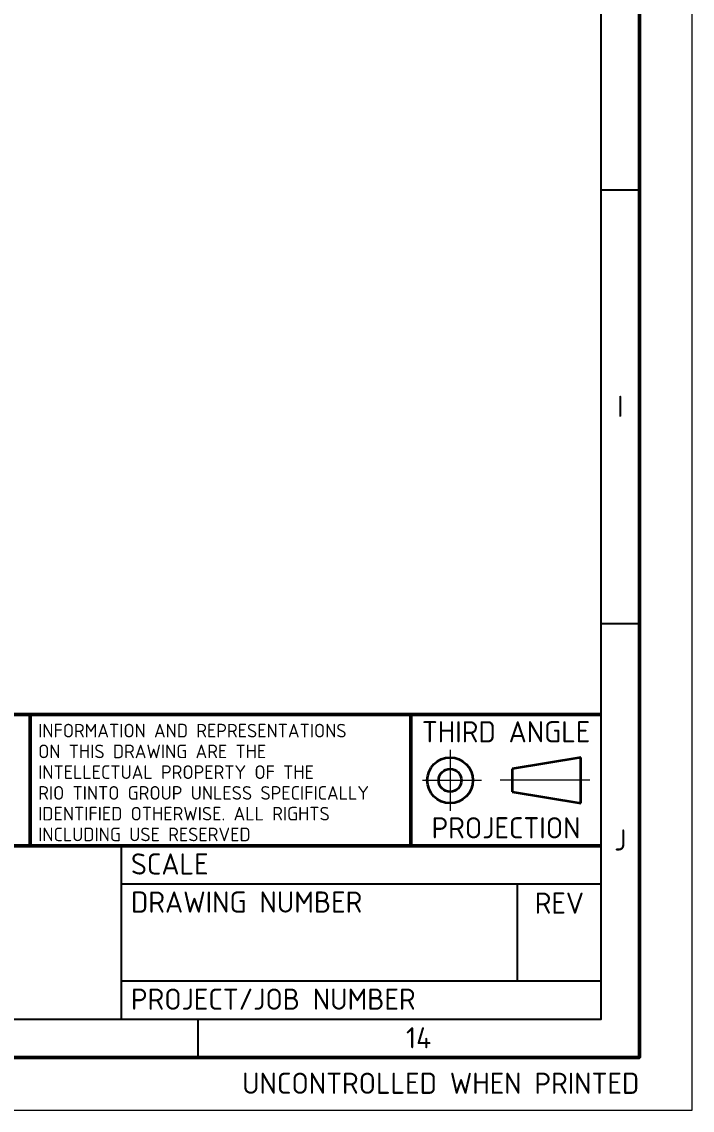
# Paper-space layout 'A2' of a CAD drawing. Header units: millimetres. Extents: x 0 to 594, y 0 to 420.
# Drawn here: x 530.6 to 594, y 0 to 102.9 of the extents above; entities that cross this region are included whole.
import ezdxf
from ezdxf.enums import TextEntityAlignment as Align

# ---------------------------------------------------------------- set-up
doc = ezdxf.new("R2010")
doc.units = ezdxf.units.MM
doc.header["$MEASUREMENT"] = 0
doc.linetypes.add('DGN Style 7', pattern=[28.107364, 12.648314, -5.621473, 4.216105, -5.621473])
doc.layers.add('G_Border', color=7, linetype='Continuous', lineweight=18)
doc.styles.add('Style-ISO3098B', font='ISO3098B.shx')
doc.linetypes.add('Optic Underground', pattern='A,-118.110236,216.535433,-118.110236,216.535433,-216.535433,[1,dgnlstyle.shx,S=1.562305,R=0,X=0,Y=0],-98.425197', length=984.251969)

# ---------------------------------------------------------------- blocks, each defined once
blk = doc.blocks.new('RTA2')
at = {"layer": 'G_Border', "color": 230, "linetype": 'Continuous', "lineweight": 25}
for p, q in [((585.4, 87), (589, 87)), ((585.4, 46), (589, 46)), ((540.04, 8.6), (540.04, 24.98)), ((585.4, 21.38), (540.04, 21.38)), ((577.48, 12.2), (577.48, 21.38)), ((585.4, 12.2), (540.04, 12.2)), ((547.29, 5), (547.29, 8.6))]:
    blk.add_line(p, q, dxfattribs=at)
at = {"layer": 'G_Border', "color": 30, "linetype": 'Continuous', "lineweight": 50}
for p, q in [((585.4, 37.4), (8.6, 37.4)), ((531.4, 24.98), (531.4, 37.4)), ((567.4, 24.98), (567.4, 37.4)), ((436.72, 24.98), (585.4, 24.98))]:
    blk.add_line(p, q, dxfattribs=at)
at = {"layer": 'G_Border', "color": 7, "linetype": 'DGN Style 7', "lineweight": 18}
for p, q in [((571.11, 34.07), (571.11, 28.31)), ((568.49, 31.19), (574.07, 31.19)), ((584.31, 31.19), (575.83, 31.19))]:
    blk.add_line(p, q, dxfattribs=at)
at = {"layer": 'G_Border', "color": 230, "linetype": 'Continuous', "lineweight": 35}
for p, q in [((583.46, 33.35), (576.98, 32.27)), ((583.46, 29.03), (583.46, 33.35)), ((576.98, 32.27), (576.98, 30.11)), ((576.98, 30.11), (583.46, 29.03))]:
    blk.add_line(p, q, dxfattribs=at)
for radius in [2.16, 1.08]:
    blk.add_circle((571.11, 31.19), radius, dxfattribs=at)
at = {"layer": 'G_Border', "color": 7, "linetype": 'Continuous', "lineweight": 18}
blk.add_3dface([(0, 0), (594, 0), (594, 420), (0, 420)], dxfattribs=at)
at = {"layer": 'G_Border', "color": 30, "linetype": 'Continuous', "lineweight": 50}
blk.add_3dface([(5, 5), (589, 5), (589, 415), (5, 415)], dxfattribs=at)
at = {"layer": 'G_Border', "color": 230, "linetype": 'Continuous', "lineweight": 25}
blk.add_3dface([(8.6, 8.6), (585.4, 8.6), (585.4, 411.4), (8.6, 411.4)], dxfattribs=at)
at = {"layer": 'G_Border', "color": 7, "linetype": 'Continuous', "lineweight": 25, "style": 'Style-ISO3098B'}
for s, p in [('I', (587.2, 66.55)), ('THIRD ANGLE', (576.4, 35.78)), ('PROJECTION', (576.4, 26.7)), ('J', (587.2, 25.55)), ('14', (568.14, 6.85))]:
    blk.add_text(s, height=2, dxfattribs=at).set_placement(p, align=Align.MIDDLE_CENTER)
for s, p in [('SCALE', (540.94, 22.28)), ('DRAWING NUMBER', (540.94, 18.68)), ('PROJECT/JOB NUMBER', (540.94, 9.5))]:
    blk.add_text(s, height=2, dxfattribs=at).set_placement(p)
blk.add_text('REV', height=2, dxfattribs=at).set_placement((581.44, 20.58), align=Align.TOP_CENTER)
blk.add_text('UNCONTROLLED WHEN PRINTED', height=2, dxfattribs=at).set_placement((589, 2.55), align=Align.MIDDLE_RIGHT)
at = {"layer": 'G_Border', "color": 7, "lineweight": 25, "insert": (532.17, 30.98), "char_height": 1.2857, "attachment_point": 4, "line_spacing_factor": 0.915839, "style": 'Style-ISO3098B'}
blk.add_mtext('INFORMATION AND REPRESENTATIONS\\PON THIS DRAWING ARE THE\\PINTELLECTUAL PROPERTY OF THE\\PRIO TINTO GROUP UNLESS SPECIFICALLY\\PIDENTIFIED OTHERWISE. ALL RIGHTS\\PINCLUDING USE RESERVED', dxfattribs=at)
at = {"layer": 'G_Border', "color": 7, "linetype": 'Continuous', "lineweight": 25, "style": 'Style-ISO3098B'}
for tag, height, p in [('110 Ref1', 1.8, (16.7, 36.5)), ('026 Rev1', 1.8, (98.5, 36.5)), ('027 By1', 1.8, (104.26, 36.5)), ('028 Date1', 1.8, (112.9, 36.5)), ('029 Description1', 1.8, (128.02, 36.5)), ('030 Ckd1', 1.8, (207.22, 36.5)), ('031 App1', 1.8, (214.42, 36.5)), ('068 Rev8', 1.8, (225.22, 36.5)), ('069 By8', 1.8, (230.98, 36.5)), ('070 Date8', 1.8, (239.62, 36.5)), ('071 Description8', 1.8, (254.74, 36.5)), ('072 Ckd8', 1.8, (333.94, 36.5)), ('073 App8', 1.8, (341.14, 36.5)), ('009 Drawn', 1.8, (399.46, 36.5)), ('010 Drawn Date', 1.8, (421.06, 36.5)), ('111 Ref2', 1.8, (16.7, 32.9)), ('032 Rev2', 1.8, (98.5, 32.9)), ('033 By2', 1.8, (104.26, 32.9)), ('034 Date2', 1.8, (112.9, 32.9)), ('035 Description2', 1.8, (128.02, 32.9)), ('036 Ckd2', 1.8, (207.22, 32.9)), ('037 App2', 1.8, (214.42, 32.9)), ('074 Rev9', 1.8, (225.22, 32.9)), ('075 By9', 1.8, (230.98, 32.9)), ('076 Date9', 1.8, (239.62, 32.9)), ('077 Description9', 1.8, (254.74, 32.9)), ('078 Ckd9', 1.8, (333.94, 32.9)), ('079 App9', 1.8, (341.14, 32.9)), ('011 Traced', 1.8, (399.46, 32.9)), ('012 Traced Date', 1.8, (421.06, 32.9)), ('112 Ref3', 1.8, (16.7, 29.3)), ('038 Rev3', 1.8, (98.5, 29.3)), ('039 By3', 1.8, (104.26, 29.3)), ('040 Date3', 1.8, (112.9, 29.3)), ('041 Description3', 1.8, (128.02, 29.3)), ('042 Ckd3', 1.8, (207.22, 29.3)), ('043 App3', 1.8, (214.42, 29.3)), ('080 Rev10', 1.8, (225.22, 29.3)), ('081 By10', 1.8, (230.98, 29.3)), ('082 Date10', 1.8, (239.62, 29.3)), ('083 Description10', 1.8, (254.74, 29.3)), ('084 Ckd10', 1.8, (333.94, 29.3)), ('085 App10', 1.8, (341.14, 29.3)), ('013 Checked', 1.8, (399.46, 29.3)), ('014 Checked Date', 1.8, (421.06, 29.3)), ('113 Ref4', 1.8, (16.7, 25.7)), ('044 Rev4', 1.8, (98.5, 25.7)), ('045 By4', 1.8, (104.26, 25.7)), ('046 Date4', 1.8, (112.9, 25.7)), ('047 Description4', 1.8, (128.02, 25.7)), ('048 Ckd4', 1.8, (207.22, 25.7)), ('049 App4', 1.8, (214.42, 25.7)), ('086 Rev11', 1.8, (225.22, 25.7)), ('087 By11', 1.8, (230.98, 25.7)), ('088 Date11', 1.8, (239.62, 25.7)), ('089 Description11', 1.8, (254.74, 25.7)), ('090 Ckd11', 1.8, (333.94, 25.7)), ('091 App11', 1.8, (341.14, 25.7)), ('015 Supt Draft', 1.8, (399.46, 25.7)), ('016 Supt Draft Date', 1.8, (421.06, 25.7)), ('005 Scale', 1.8, (549.95, 24.08)), ('114 Ref5', 1.8, (16.7, 22.1)), ('050 Rev5', 1.8, (98.5, 22.1)), ('051 By5', 1.8, (104.26, 22.1)), ('052 Date5', 1.8, (112.9, 22.1)), ('053 Description5', 1.8, (128.02, 22.1)), ('054 Ckd5', 1.8, (207.22, 22.1)), ('055 App5', 1.8, (214.42, 22.1)), ('092 Rev12', 1.8, (225.22, 22.1)), ('093 By12', 1.8, (230.98, 22.1)), ('094 Date12', 1.8, (239.62, 22.1)), ('095 Description12', 1.8, (254.74, 22.1)), ('096 Ckd12', 1.8, (333.94, 22.1)), ('097 App12', 1.8, (341.14, 22.1)), ('017 Proj Eng', 1.8, (399.46, 22.1)), ('018 Proj Eng Date', 1.8, (421.06, 22.1)), ('002 Title Line 2', 2.5, (437.97, 19.98)), ('115 Ref6', 1.8, (16.7, 18.5)), ('056 Rev6', 1.8, (98.5, 18.5)), ('057 By6', 1.8, (104.26, 18.5)), ('058 Date6', 1.8, (112.9, 18.5)), ('059 Description6', 1.8, (128.02, 18.5)), ('060 Ckd6', 1.8, (207.22, 18.5)), ('061 App6', 1.8, (214.42, 18.5)), ('098 Rev13', 1.8, (225.22, 18.5)), ('099 By13', 1.8, (230.98, 18.5)), ('100 Date13', 1.8, (239.62, 18.5)), ('101 Description13', 1.8, (254.74, 18.5)), ('102 Ckd13', 1.8, (333.94, 18.5)), ('103 App13', 1.8, (341.14, 18.5)), ('019 Approved', 1.8, (399.46, 18.5)), ('020 Approved Date', 1.8, (421.06, 18.5)), ('003 Title Line 3', 2.5, (437.97, 16.23)), ('116 Ref7', 1.8, (16.7, 14.9)), ('062 Rev7', 1.8, (98.5, 14.9)), ('063 By7', 1.8, (104.26, 14.9)), ('064 Date7', 1.8, (112.9, 14.9)), ('065 Description7', 1.8, (128.02, 14.9)), ('066 Ckd7', 1.8, (207.22, 14.9)), ('067 App7', 1.8, (214.42, 14.9)), ('104 Rev14', 1.8, (225.22, 14.9)), ('105 By14', 1.8, (230.98, 14.9)), ('106 Date14', 1.8, (239.62, 14.9)), ('107 Description14', 1.8, (254.74, 14.9)), ('108 Ckd14', 1.8, (333.94, 14.9)), ('109 App14', 1.8, (341.14, 14.9)), ('021 App for Const', 1.8, (399.46, 14.9)), ('022 App for Const Date', 1.8, (421.06, 14.9)), ('004 Title Line 4', 2.5, (437.97, 12.48)), ('117 Ref8', 1.8, (16.7, 11.3)), ('023 Blank Person Title', 1.8, (377.14, 11.3)), ('024 Blank Person Name', 1.8, (399.46, 11.3)), ('025 Blank Person Date', 1.8, (421.06, 11.3))]:
    blk.add_attdef(tag, text='', height=height, dxfattribs=at).set_placement(p, align=Align.TOP_LEFT)
at = {"layer": 'G_Border', "color": 7, "linetype": 'Continuous', "lineweight": 25, "style": 'Style-ISO3098B', "flags": 8}
blk.add_attdef('001 Title Line 1', text='', height=2.5, dxfattribs=at).set_placement((437.97, 23.73), align=Align.TOP_LEFT)
at = {"layer": 'G_Border', "color": 7, "linetype": 'Continuous', "lineweight": 35, "style": 'Style-ISO3098B', "width": 0.8}
for tag, p in [('006 Drawing Number', (540.94, 16.93)), ('007 Title Rev', (578.88, 16.93))]:
    blk.add_attdef(tag, text='', height=3.5, dxfattribs=at).set_placement(p, align=Align.TOP_LEFT)
at = {"layer": 'G_Border', "color": 7, "linetype": 'Continuous', "lineweight": 25, "style": 'Style-ISO3098B'}
blk.add_attdef('008 Project Number', (0, 0), '', height=1.8, dxfattribs=at)

psp = doc.layouts.new('A2')

# ---------------------------------------------------------------- block references
at = {"linetype": 'Optic Underground'}
psp.add_blockref('RTA2', (0, 0), dxfattribs=at)

doc.saveas('drawing.dxf')
